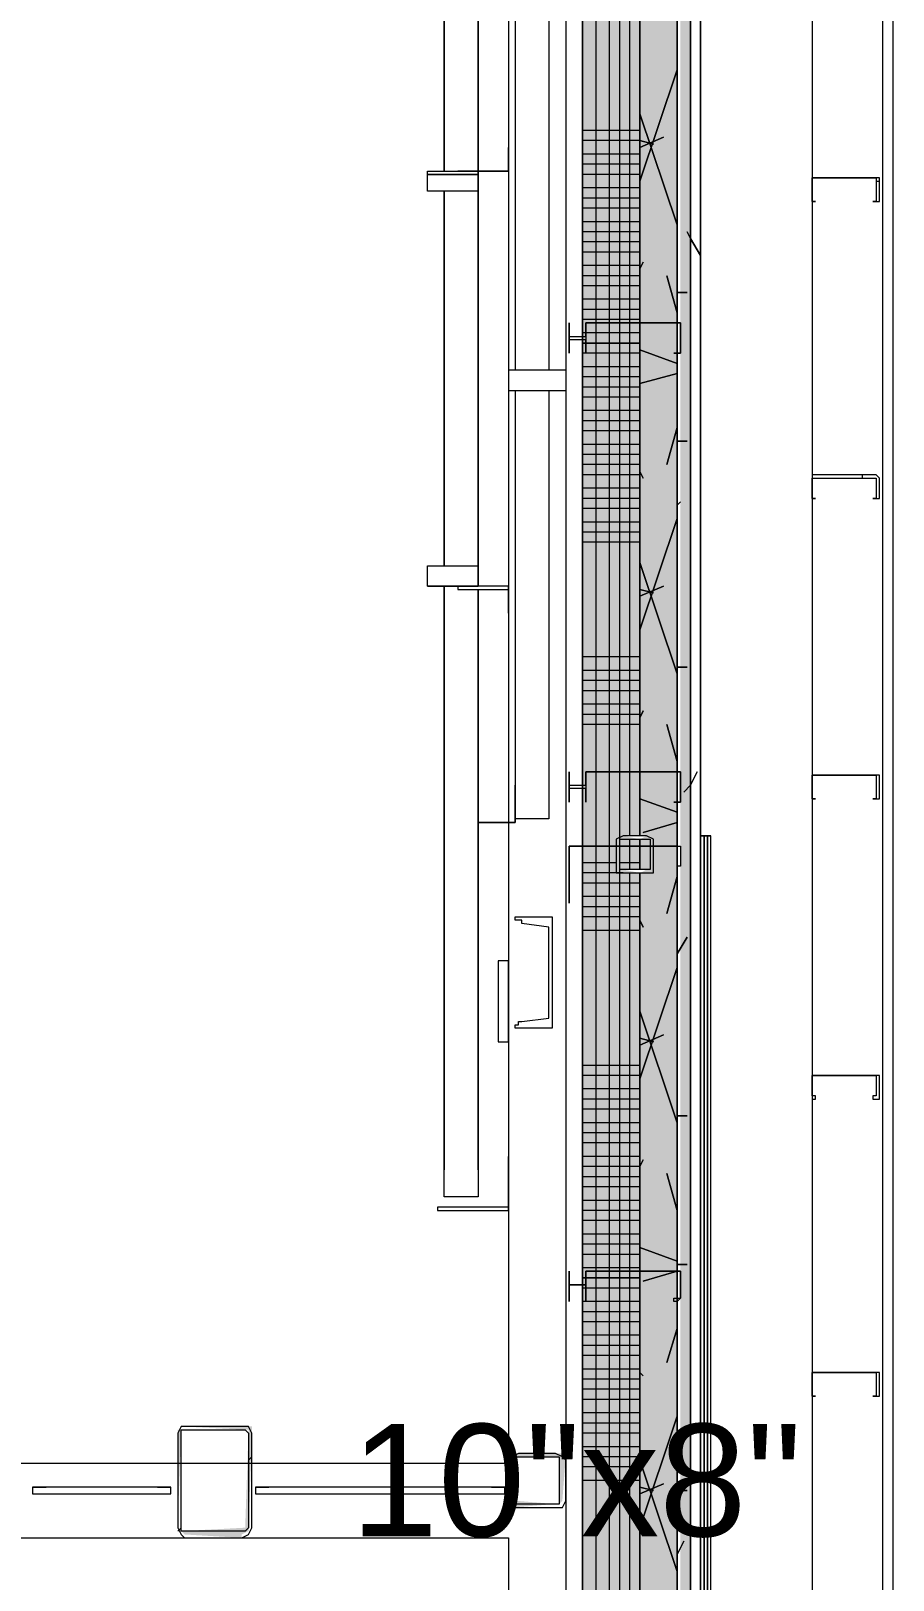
# Model space of a CAD drawing. Header units: metres. Extents: x 98 to 337, y -7 to 53.
# Drawn here: x 137.613 to 138.784, y 28.913 to 31.016 of the extents above; entities that cross this region are included whole.
import ezdxf

# ---------------------------------------------------------------- set-up
doc = ezdxf.new("R2010")
doc.units = ezdxf.units.M
doc.layers.add('PDF_Geometry', color=7, linetype='Continuous', lineweight=0, true_color=0xaaaaaa)
doc.layers.add('PDF_Solid Fills', color=7, linetype='Continuous', lineweight=0, true_color=0xffffff)
doc.layers.add('PDF_Text', color=7, linetype='Continuous', lineweight=0)
doc.styles.add('PDF Helvetica', font='')
doc.styles.get('PDF Helvetica').set_extended_font_data('Helvetica')

msp = doc.modelspace()

# ---------------------------------------------------------------- hatches: boundary and pattern name
at = {"layer": 'PDF_Solid Fills', "lineweight": 0, "transparency": 33554559}
msp.add_hatch(color=256, dxfattribs=at).paths.add_polyline_path([(138.4954, 25.4331), (138.5091, 25.4331), (138.5091, 35.5861), (138.4908, 35.5861), (138.4908, 35.5541), (138.4954, 35.5541)])
h = msp.add_hatch(color=256, dxfattribs=at)
h.paths.add_polyline_path([(138.4495, 32.718), (138.4404, 32.7134), (138.4404, 32.6722), (138.4495, 32.6722), (138.4404, 32.6676), (138.4404, 31.5222), (138.4908, 31.5222), (138.4908, 35.5724), (138.4404, 35.5724), (138.4404, 34.0605), (138.4495, 34.0605), (138.4404, 34.0559), (138.4404, 34.0147), (138.4495, 34.0147), (138.4404, 34.0101), (138.4404, 32.718)])
h.paths.add_polyline_path([(138.4495, 27.055), (138.4404, 27.0504), (138.4404, 25.4835), (138.4908, 25.4835), (138.4908, 27.0962), (138.4404, 27.0962), (138.4404, 27.055)])
h.paths.add_polyline_path([(138.4495, 29.8774), (138.4404, 29.8728), (138.4404, 28.4433), (138.4495, 28.4433), (138.4404, 28.4387), (138.4404, 28.3975), (138.4495, 28.3975), (138.4404, 28.3929), (138.4404, 27.1008), (138.4908, 27.1008), (138.4908, 31.5176), (138.4404, 31.5176), (138.4404, 31.261), (138.4495, 31.261), (138.4404, 31.2565), (138.4404, 31.2152), (138.4495, 31.2152), (138.4404, 31.2107), (138.4404, 29.9232), (138.4495, 29.9232), (138.4404, 29.9186), (138.4404, 29.8774)])
h = msp.add_hatch(color=256, dxfattribs=at)
h.paths.add_polyline_path([(138.4495, 32.718), (138.4404, 32.7134), (138.4404, 32.6722), (138.4495, 32.6722), (138.4404, 32.6676), (138.4404, 31.5222), (138.4908, 31.5222), (138.4908, 35.5724), (138.4404, 35.5724), (138.4404, 34.0605), (138.4495, 34.0605), (138.4404, 34.0559), (138.4404, 34.0147), (138.4495, 34.0147), (138.4404, 34.0101), (138.4404, 32.718)])
h.paths.add_polyline_path([(138.4495, 27.055), (138.4404, 27.0504), (138.4404, 25.4835), (138.4908, 25.4835), (138.4908, 27.0962), (138.4404, 27.0962), (138.4404, 27.055)])
h.paths.add_polyline_path([(138.4495, 29.8774), (138.4404, 29.8728), (138.4404, 28.4433), (138.4495, 28.4433), (138.4404, 28.4387), (138.4404, 28.3975), (138.4495, 28.3975), (138.4404, 28.3929), (138.4404, 27.1008), (138.4908, 27.1008), (138.4908, 31.5176), (138.4404, 31.5176), (138.4404, 31.261), (138.4495, 31.261), (138.4404, 31.2565), (138.4404, 31.2152), (138.4495, 31.2152), (138.4404, 31.2107), (138.4404, 29.9232), (138.4495, 29.9232), (138.4404, 29.9186), (138.4404, 29.8774)])
h = msp.add_hatch(color=256, dxfattribs=at)
h.paths.add_polyline_path([(138.4175, 29.9232), (138.4404, 29.9232), (138.4404, 31.2107), (138.4175, 31.2152), (138.4404, 31.2152), (138.4404, 31.2565), (138.4175, 31.261), (138.4404, 31.261), (138.4404, 32.6676), (138.4175, 32.6722), (138.4404, 32.6722), (138.4404, 32.7134), (138.4175, 32.718), (138.4404, 32.718), (138.4404, 34.0101), (138.4175, 34.0147), (138.4404, 34.0147), (138.4404, 34.0559), (138.4175, 34.0605), (138.4404, 34.0605), (138.4404, 35.522), (138.3625, 35.522), (138.3625, 27.1008), (138.4404, 27.1008), (138.4404, 28.3929), (138.4175, 28.3975), (138.4404, 28.3975), (138.4404, 28.4387), (138.4175, 28.4433), (138.4404, 28.4433), (138.4404, 29.8728), (138.4175, 29.8774), (138.4404, 29.8774), (138.4404, 29.9186)])
h.paths.add_polyline_path([(138.4404, 27.0962), (138.3625, 27.0962), (138.3625, 25.5569), (138.4404, 25.5569), (138.4404, 27.0504), (138.4175, 27.055), (138.4404, 27.055)])
h = msp.add_hatch(color=256, dxfattribs=at)
h.paths.add_polyline_path([(138.4175, 29.9232), (138.4404, 29.9232), (138.4404, 31.2107), (138.4175, 31.2152), (138.4404, 31.2152), (138.4404, 31.2565), (138.4175, 31.261), (138.4404, 31.261), (138.4404, 32.6676), (138.4175, 32.6722), (138.4404, 32.6722), (138.4404, 32.7134), (138.4175, 32.718), (138.4404, 32.718), (138.4404, 34.0101), (138.4175, 34.0147), (138.4404, 34.0147), (138.4404, 34.0559), (138.4175, 34.0605), (138.4404, 34.0605), (138.4404, 35.522), (138.3625, 35.522), (138.3625, 27.1008), (138.4404, 27.1008), (138.4404, 28.3929), (138.4175, 28.3975), (138.4404, 28.3975), (138.4404, 28.4387), (138.4175, 28.4433), (138.4404, 28.4433), (138.4404, 29.8728), (138.4175, 29.8774), (138.4404, 29.8774), (138.4404, 29.9186)])
h.paths.add_polyline_path([(138.4404, 27.0962), (138.3625, 27.0962), (138.3625, 25.5569), (138.4404, 25.5569), (138.4404, 27.0504), (138.4175, 27.055), (138.4404, 27.055)])
h = msp.add_hatch(color=256, dxfattribs=at)
h.paths.add_polyline_path([(137.8173, 29.1214), (137.9089, 29.1168), (137.9043, 28.9839), (137.8173, 28.9793), (137.8219, 28.9747), (137.899, 28.9702), (137.8997, 28.9702), (137.8997, 28.9747), (137.9089, 28.9793), (137.9135, 29.1214)])
h.paths.add_polyline_path([(137.8173, 29.1168), (137.8127, 29.1168), (137.8127, 28.9839)])
h = msp.add_hatch(color=256, dxfattribs=at)
h.paths.add_polyline_path([(138.2663, 29.0205), (138.2663, 29.0114), (138.3259, 29.016), (138.2709, 29.0205)])
h.paths.add_polyline_path([(138.3396, 29.0801), (138.335, 29.0847), (138.2663, 29.0847), (138.2617, 29.0801), (138.2617, 29.0205), (138.2663, 29.0251), (138.2709, 29.0801), (138.3305, 29.0801), (138.3305, 29.016), (138.335, 29.0205)])

# ---------------------------------------------------------------- linework, layer by layer
at = {"layer": 'PDF_Geometry', "lineweight": 0}
for points in [[(138.7703, 26.8397), (138.7703, 34.2941), (138.7657, 34.2941), (138.7657, 35.5953), (138.6787, 35.5953), (138.7657, 35.5953), (138.7841, 35.5953), (138.7841, 35.6869), (138.7657, 35.6869), (138.477, 35.6869), (138.193, 35.6869), (138.1746, 35.6869), (138.1746, 35.5953), (138.6741, 35.5953)], [(135.137, 35.357), (135.137, 27.11), (133.231, 27.11), (133.231, 26.8626), (133.9687, 26.8626), (133.9687, 25.5843), (133.9687, 25.401), (138.5228, 25.401), (138.5228, 25.5843), (138.5228, 35.6045)], [(138.5228, 25.5843), (138.5228, 35.6045), (138.5092, 35.6045), (138.3396, 35.6045), (138.5092, 35.6045)], [(138.5228, 35.6045), (138.5228, 25.401), (138.5228, 35.6045)], [(133.1577, 25.4148), (133.1577, 25.5247), (133.9687, 25.5247), (133.9687, 25.4148), (138.5092, 25.4148), (138.5092, 25.4331), (138.5092, 25.5843), (138.5092, 35.5861), (138.4908, 35.5861), (138.3396, 35.5861), (135.3065, 35.5861), (138.4908, 35.5861), (138.4908, 35.5724), (138.3441, 35.5724), (138.4404, 35.5724), (138.4404, 35.5541), (138.4404, 35.522), (138.3441, 35.522), (138.3625, 35.522), (138.3625, 35.4441), (138.3441, 35.4441), (138.3625, 35.4441), (138.3625, 34.9035), (138.3625, 34.8531)], [(138.5092, 35.5861), (138.5092, 25.4331), (138.4908, 25.4331), (138.4908, 25.8958), (138.4908, 26.5052), (138.4908, 27.0962), (138.4908, 26.5052), (138.4908, 25.8958), (138.4908, 25.5843), (138.4908, 25.4835), (138.4908, 25.4331), (138.3441, 25.4331), (138.5092, 25.4331), (138.5092, 25.4148), (133.9687, 25.4148)], [(138.6741, 28.3791), (138.6741, 27.9759), (138.6741, 27.5682), (138.6741, 27.165), (138.6741, 26.8397), (138.7841, 26.8397), (138.7841, 34.2941), (138.7841, 35.5953), (138.7657, 35.5953), (138.6787, 35.5953)], [(138.4404, 34.0605), (138.4404, 35.522), (138.3625, 35.522), (138.3625, 34.0238), (138.3625, 32.7043), (138.3625, 31.2243), (138.3625, 29.9094), (138.3625, 28.3975), (138.3625, 27.1008)], [(136.0717, 26.2211), (136.0717, 34.7523), (136.0487, 34.7523), (136.0487, 34.0971), (136.0487, 34.7523), (136.0487, 34.7752), (138.3396, 34.7752), (138.3396, 34.7523), (138.3396, 26.1479)], [(138.3396, 34.7523), (138.3396, 26.1479)], [(138.6741, 33.2495), (138.6741, 32.8463), (138.6741, 32.4385), (138.6741, 32.0354), (138.6741, 31.6276), (138.6741, 31.2243), (138.6741, 30.8166), (138.6741, 30.4134)], [(138.1746, 31.1419), (138.1746, 30.8257), (138.1746, 31.6504), (138.2205, 31.6504), (138.2205, 30.8257), (138.2205, 30.2622), (138.2205, 30.8257), (138.2205, 31.1419), (138.2709, 31.1419), (138.2709, 30.5554)], [(138.1746, 31.6184), (138.1746, 30.8257), (138.1746, 31.1236)], [(138.4908, 27.1008), (138.4908, 27.1925), (138.4908, 27.8018), (138.4908, 28.3975), (138.4908, 28.7228), (138.4908, 29.3321), (138.4908, 29.9094), (138.4908, 30.0102), (138.4908, 30.6196), (138.4908, 31.2243), (138.4908, 31.5176)], [(138.4267, 29.9232), (138.4267, 31.2107)], [(138.4404, 31.2107), (138.4404, 29.9232)], [(138.2709, 31.1419), (138.3167, 31.1419), (138.3167, 30.5554)], [(138.4404, 30.8808), (138.3625, 30.8808)], [(138.4404, 30.867), (138.3625, 30.867)], [(138.4404, 30.8487), (138.3625, 30.8487)], [(138.4404, 30.8349), (138.3625, 30.8349)], [(138.4404, 30.8212), (138.3625, 30.8212)], [(138.7611, 30.812), (138.7657, 30.812)], [(138.1746, 30.7983), (138.1746, 30.2897)], [(138.1746, 30.2897), (138.1746, 30.7983)], [(138.4404, 30.8029), (138.3625, 30.8029)], [(138.4404, 30.7891), (138.3625, 30.7891)], [(138.4404, 30.7754), (138.3625, 30.7754)], [(138.4404, 30.757), (138.3625, 30.757)], [(138.4404, 30.7433), (138.3625, 30.7433)], [(138.4404, 30.7295), (138.3625, 30.7295)], [(138.4404, 30.7158), (138.3625, 30.7158)], [(138.4404, 30.6975), (138.3625, 30.6975)], [(138.4404, 30.6837), (138.3625, 30.6837)], [(138.4404, 30.67), (138.3625, 30.67)], [(138.4404, 30.6517), (138.3625, 30.6517)], [(138.4404, 30.6379), (138.3625, 30.6379)], [(138.4404, 30.6242), (138.3625, 30.6242)], [(138.4404, 30.6059), (138.3625, 30.6059)], [(138.4404, 30.5783), (138.3625, 30.5783)], [(138.4404, 30.56), (138.3625, 30.56)], [(138.1746, 30.5417), (138.1746, 30.5325)], [(138.2617, 30.5554), (138.2617, 30.5508), (138.2617, 30.5463), (138.2617, 30.5417), (138.2617, 30.5371), (138.2617, 30.5325), (138.2617, 30.528), (138.3396, 30.528)], [(138.3396, 30.5554), (138.2617, 30.5554), (138.2617, 30.5508), (138.2617, 30.5463), (138.2617, 30.5417), (138.2617, 30.5371), (138.2617, 30.5325), (138.2617, 30.528)], [(138.4404, 30.5463), (138.3625, 30.5463)], [(138.2709, 30.528), (138.2709, 29.9415), (138.2205, 29.9415), (138.2709, 29.9415), (138.2709, 29.9919)], [(138.3167, 30.528), (138.3167, 29.9461), (138.2709, 29.9461)], [(138.4404, 30.5325), (138.3625, 30.5325)], [(138.4404, 30.5188), (138.3625, 30.5188)], [(138.4404, 30.5005), (138.3625, 30.5005)], [(138.4404, 30.4867), (138.3625, 30.4867)], [(138.4404, 30.473), (138.3625, 30.473)], [(138.4404, 30.4546), (138.3625, 30.4546)], [(138.4404, 30.4409), (138.3625, 30.4409)], [(138.4404, 30.4272), (138.3625, 30.4272)], [(138.4404, 30.4134), (138.3625, 30.4134)], [(138.7428, 30.4088), (138.7428, 30.4134)], [(138.4404, 30.3951), (138.3625, 30.3951)], [(138.6741, 30.4088), (138.6741, 30.0056), (138.6741, 29.5979), (138.6741, 29.1947), (138.6741, 28.7869), (138.6741, 28.3837)], [(138.4404, 30.3814), (138.3625, 30.3814)], [(138.4404, 30.3676), (138.3625, 30.3676)], [(138.4404, 30.3492), (138.3625, 30.3492)], [(138.4404, 30.3356), (138.3625, 30.3356)], [(138.4404, 30.3218), (138.3625, 30.3218)], [(138.1518, 30.2622), (138.2205, 30.2622), (138.1518, 30.2622)], [(138.1746, 29.9599), (138.1746, 30.2622), (138.1746, 29.4696)], [(138.2205, 29.4696), (138.2205, 29.9415), (138.2205, 30.2576), (138.2205, 29.4329), (138.1746, 29.4329), (138.1746, 30.2622), (138.1746, 29.9461)], [(138.4404, 30.166), (138.3625, 30.166)], [(138.4404, 30.1477), (138.3625, 30.1477)], [(138.4404, 30.1339), (138.3625, 30.1339)], [(138.4404, 30.1202), (138.3625, 30.1202)], [(138.4404, 30.1019), (138.3625, 30.1019)], [(138.4404, 30.0881), (138.3625, 30.0881)], [(138.4404, 30.0743), (138.3625, 30.0743)], [(138.3441, 30.0056), (138.3441, 30.0102), (138.3441, 30.0056)], [(138.4267, 29.8774), (138.4267, 29.9186)], [(138.4404, 29.9186), (138.4404, 29.9094), (138.4404, 29.8774)], [(138.5228, 29.9232), (138.5274, 29.9232), (138.532, 29.9232), (138.5366, 29.9232)], [(138.5228, 29.9232), (138.5228, 28.3929)], [(138.5366, 28.3929), (138.5366, 29.9232)], [(138.4083, 29.8865), (138.3625, 29.8865)], [(138.4404, 29.8865), (138.4129, 29.8865)], [(138.4175, 29.8728), (138.3625, 29.8728)], [(138.4267, 28.4433), (138.4267, 29.8728)], [(138.4404, 29.8728), (138.4404, 28.4433)], [(138.4404, 29.859), (138.3625, 29.859)], [(138.4404, 29.8407), (138.3625, 29.8407)], [(138.4404, 29.827), (138.3625, 29.827)], [(138.4404, 29.8132), (138.3625, 29.8132)], [(138.4404, 29.7949), (138.3625, 29.7949)], [(138.2617, 29.7536), (138.2617, 29.6437), (138.2617, 29.7536), (138.2571, 29.7536), (138.2479, 29.7536), (138.2479, 29.6437), (138.2571, 29.6437), (138.2617, 29.6437)], [(138.2617, 29.7353), (138.2617, 29.7032), (138.2617, 29.6987), (138.2617, 29.7032)], [(138.2617, 29.685), (138.2617, 29.6895), (138.2617, 29.685), (138.2617, 29.6529), (138.2617, 29.6483), (138.2617, 29.6529)], [(138.4404, 29.6116), (138.3625, 29.6116)], [(138.4404, 29.5979), (138.3625, 29.5979)], [(138.4404, 29.5795), (138.3625, 29.5795)], [(138.4404, 29.5658), (138.3625, 29.5658)], [(138.4404, 29.5521), (138.3625, 29.5521)], [(138.4404, 29.5337), (138.3625, 29.5337)], [(138.4404, 29.52), (138.3625, 29.52)], [(138.4404, 29.5063), (138.3625, 29.5063)], [(138.4404, 29.4879), (138.3625, 29.4879)], [(138.2617, 29.4375), (138.2617, 29.4741), (138.2617, 29.4375)], [(138.2617, 29.4741), (138.2617, 29.4375)], [(138.2617, 29.4741), (138.2617, 29.4375)], [(138.4404, 29.4741), (138.3625, 29.4741)], [(138.4404, 29.4604), (138.3625, 29.4604)], [(138.4404, 29.4467), (138.3625, 29.4467)], [(138.4404, 29.4283), (138.3625, 29.4283)], [(138.4404, 29.4146), (138.3625, 29.4146)], [(138.4404, 29.4009), (138.3625, 29.4009)], [(138.4404, 29.3825), (138.3625, 29.3825)], [(138.4404, 29.3688), (138.3625, 29.3688)], [(138.4404, 29.355), (138.3625, 29.355)], [(138.4404, 29.3367), (138.3625, 29.3367)], [(138.3441, 29.2954), (138.3441, 29.2909), (138.3441, 29.2954)], [(138.4404, 29.3092), (138.3671, 29.3092), (138.3625, 29.3092)], [(138.4404, 29.2909), (138.3625, 29.2909)], [(138.4404, 29.2772), (138.3625, 29.2772)], [(138.4404, 29.2634), (138.3625, 29.2634)], [(138.4404, 29.2451), (138.3625, 29.2451)], [(138.4404, 29.2314), (138.3625, 29.2314)], [(138.4404, 29.2176), (138.3625, 29.2176)], [(138.4404, 29.1992), (138.3625, 29.1992)], [(138.4404, 29.1855), (138.3625, 29.1855)], [(138.4404, 29.1718), (138.3625, 29.1718)], [(138.4404, 29.158), (138.3625, 29.158)], [(138.4404, 29.1397), (138.3625, 29.1397)], [(138.4404, 29.126), (138.3625, 29.126)], [(138.4404, 29.1122), (138.3625, 29.1122)], [(138.4404, 29.0939), (138.3625, 29.0939)], [(137.9089, 29.0755), (137.9135, 29.0801)], [(138.4404, 29.0801), (138.3625, 29.0801)], [(138.4404, 29.0664), (138.3625, 29.0664)], [(138.4404, 29.0481), (138.3625, 29.0481)], [(137.634, 29.0389), (137.6157, 29.0389), (137.634, 29.0389)], [(137.8035, 29.0389), (137.7852, 29.0389), (137.8035, 29.0389)], [(137.9364, 29.0389), (137.9181, 29.0389), (137.9364, 29.0389)], [(138.2571, 29.0389), (138.2388, 29.0389), (138.2571, 29.0389)], [(137.8127, 28.9793), (137.8173, 28.9839)]]:
    msp.add_lwpolyline(points, dxfattribs=at)
for points in [[(138.5092, 35.6045), (138.5092, 25.4148), (138.5228, 25.4148), (138.5228, 35.6045)], [(138.3441, 34.7752), (138.3625, 34.7752), (138.3625, 34.0238), (138.3625, 32.7043), (138.3625, 31.2243), (138.3625, 29.9094), (138.3625, 28.3975), (138.3625, 27.1008), (138.3625, 28.3975), (138.3625, 29.9094), (138.3625, 31.2243), (138.3625, 32.7043), (138.3625, 34.0238), (138.3625, 34.7752)], [(138.2617, 31.7696), (138.2617, 29.0709), (136.0717, 29.0709), (136.0717, 31.7696), (138.2617, 31.7696), (138.2617, 29.0709), (136.0717, 29.0709), (136.0717, 31.7696)], [(138.4908, 27.1008), (138.4908, 27.1925), (138.4908, 27.8018), (138.4908, 28.3975), (138.4908, 28.7228), (138.4908, 29.3321), (138.4908, 29.9094), (138.4908, 30.0102), (138.4908, 30.6196), (138.4908, 31.2243), (138.4908, 31.5176), (138.4908, 31.2243), (138.4908, 30.6196), (138.4908, 30.0102), (138.4908, 29.9094), (138.4908, 29.3321), (138.4908, 28.7228), (138.4908, 28.3975), (138.4908, 27.8018), (138.4908, 27.1925)], [(138.4404, 31.2107), (138.4404, 29.9232)], [(138.1746, 31.1236), (138.1746, 30.8257)], [(138.4908, 30.9632), (138.4404, 30.812)], [(138.4404, 30.9036), (138.4908, 30.7525)], [(138.4908, 30.8945), (138.4908, 30.8899)], [(138.193, 30.8257), (138.2617, 30.8257), (138.2617, 30.8578), (138.2617, 30.8257)], [(138.4725, 30.8716), (138.4404, 30.8578)], [(138.4404, 30.867), (138.4587, 30.8624)], [(138.2205, 30.7983), (138.1518, 30.7983), (138.1518, 30.8212), (138.1518, 30.8257), (138.2205, 30.8257), (138.2205, 30.8212)], [(138.2205, 30.8212), (138.1518, 30.8212)], [(138.7657, 30.7846), (138.7657, 30.8166), (138.7611, 30.8166), (138.6741, 30.8166), (138.6741, 30.7846), (138.6787, 30.7846), (138.6741, 30.7846), (138.6741, 30.8166), (138.7611, 30.8166), (138.7611, 30.7846), (138.7565, 30.7846)], [(138.1746, 30.7983), (138.1746, 30.5417)], [(138.1746, 30.7983), (138.1746, 30.2897), (138.1746, 30.5417), (138.1746, 30.2897), (138.1746, 30.5417)], [(138.5092, 30.7341), (138.5228, 30.7112), (138.5092, 30.7341), (138.5046, 30.7433)], [(138.4449, 30.7021), (138.4404, 30.6929)], [(138.477, 30.6837), (138.4908, 30.6333)], [(138.5046, 30.6608), (138.4908, 30.6608)], [(138.3671, 30.5967), (138.3441, 30.5967), (138.3441, 30.6013), (138.3441, 30.6196), (138.3441, 30.5783), (138.3441, 30.5829), (138.3441, 30.5783), (138.3441, 30.6196), (138.3441, 30.6013), (138.3671, 30.6013), (138.3671, 30.6196), (138.4908, 30.6196), (138.4954, 30.6196), (138.4954, 30.5783), (138.4908, 30.5783), (138.4862, 30.5783), (138.4908, 30.5783), (138.4954, 30.5783), (138.4954, 30.6196), (138.4908, 30.6196), (138.3671, 30.6196), (138.3671, 30.5783)], [(138.3625, 30.5921), (138.3671, 30.5921), (138.4404, 30.5921), (138.3671, 30.5921)], [(138.4404, 30.5829), (138.4908, 30.5646)], [(138.4908, 30.5508), (138.4404, 30.5371)], [(138.4908, 30.4776), (138.477, 30.4272)], [(138.5046, 30.4592), (138.4908, 30.4592)], [(138.4404, 30.418), (138.4449, 30.4088)], [(138.7657, 30.3814), (138.7657, 30.4088), (138.7611, 30.4134), (138.6741, 30.4134), (138.6741, 30.4088), (138.6741, 30.3814), (138.6787, 30.3814), (138.6741, 30.3814), (138.6741, 30.4088), (138.7611, 30.4088), (138.7611, 30.3814), (138.7565, 30.3814)], [(138.4908, 30.3722), (138.4954, 30.3768)], [(138.4908, 30.3538), (138.4404, 30.2027)], [(138.1518, 30.2897), (138.2205, 30.2897), (138.2205, 30.2622), (138.1518, 30.2622)], [(138.4404, 30.2943), (138.4908, 30.1431)], [(138.4908, 30.2851), (138.4908, 30.2805)], [(138.1746, 30.2622), (138.1746, 29.9599)], [(138.193, 30.2622), (138.193, 30.2576), (138.2617, 30.2576), (138.2617, 30.2256), (138.2617, 30.2622)], [(138.4725, 30.2622), (138.4404, 30.2485)], [(138.4404, 30.2576), (138.4587, 30.253)], [(138.5046, 30.1523), (138.4908, 30.1523)], [(138.4449, 30.0927), (138.4404, 30.0835)], [(138.477, 30.0743), (138.4908, 30.024)], [(138.3671, 29.9873), (138.3441, 29.9873), (138.3441, 29.9919), (138.3441, 30.0056), (138.3441, 29.969), (138.3441, 29.9736), (138.3441, 29.969), (138.3441, 30.0102), (138.3441, 29.9919), (138.3671, 29.9919), (138.3671, 30.0102), (138.4908, 30.0102), (138.4954, 30.0102), (138.4954, 29.969), (138.4908, 29.969), (138.4862, 29.969), (138.4908, 29.969), (138.4954, 29.969), (138.4954, 30.0102), (138.4908, 30.0102), (138.3671, 30.0102), (138.3671, 29.969)], [(138.5092, 29.9919), (138.5183, 30.0102), (138.5092, 29.9919), (138.5, 29.9827)], [(138.7657, 29.9736), (138.7657, 30.0056), (138.7611, 30.0056), (138.6741, 30.0056), (138.6741, 29.9736), (138.6787, 29.9736), (138.6741, 29.9736), (138.6741, 30.0056), (138.7611, 30.0056), (138.7611, 29.9736), (138.7565, 29.9736)], [(138.4404, 29.9736), (138.4908, 29.9553)], [(138.4908, 29.9415), (138.4449, 29.9278)], [(138.4954, 29.8819), (138.4908, 29.8819), (138.4908, 29.9094), (138.3441, 29.9094), (138.3441, 29.8316), (138.3441, 29.9094), (138.4954, 29.9094)], [(138.4587, 29.8774), (138.4587, 29.914), (138.4587, 29.9186), (138.4495, 29.9232), (138.4175, 29.9232), (138.4083, 29.9186), (138.4083, 29.914), (138.4083, 29.8774), (138.4083, 29.8728), (138.4175, 29.8728), (138.4495, 29.8728), (138.4587, 29.8728)], [(138.4541, 29.8774), (138.4495, 29.8774), (138.4175, 29.8774), (138.4129, 29.8774), (138.4129, 29.914), (138.4129, 29.9186), (138.4175, 29.9186), (138.4495, 29.9186), (138.4541, 29.9186), (138.4541, 29.914)], [(138.4404, 29.9186), (138.4404, 29.9094), (138.4404, 29.8774), (138.4404, 29.9094)], [(138.5228, 28.3929), (138.5274, 28.3929), (138.532, 28.3929), (138.5366, 28.3929), (138.5366, 29.9232), (138.532, 29.9232), (138.5274, 29.9232), (138.5228, 29.9232)], [(138.5228, 28.3929), (138.5228, 29.9232)], [(138.532, 29.9232), (138.532, 28.3929), (138.532, 29.9232), (138.5274, 29.9232), (138.5274, 28.3929), (138.5274, 29.9232)], [(138.532, 28.3929), (138.5274, 28.3929), (138.5274, 29.9232), (138.5274, 28.3929)], [(138.4404, 29.8728), (138.4404, 28.4433)], [(138.4908, 29.8682), (138.477, 29.8178)], [(138.2709, 29.662), (138.2709, 29.6666), (138.2755, 29.6666), (138.2755, 29.6712), (138.2801, 29.6712), (138.3167, 29.6758), (138.3167, 29.7994), (138.2801, 29.804), (138.2801, 29.8086), (138.2755, 29.8086), (138.2709, 29.8086), (138.2709, 29.8132), (138.3213, 29.8132), (138.3213, 29.662)], [(138.4404, 29.8086), (138.4449, 29.7994)], [(138.4908, 29.7628), (138.5046, 29.7857)], [(138.4908, 29.7445), (138.4404, 29.5933)], [(138.4404, 29.685), (138.4908, 29.5337)], [(138.4908, 29.6758), (138.4908, 29.6712)], [(138.4725, 29.6529), (138.4404, 29.6391)], [(138.4404, 29.6483), (138.4587, 29.6437)], [(138.7657, 29.5658), (138.7657, 29.5979), (138.7611, 29.5979), (138.6741, 29.5979), (138.6741, 29.5658), (138.6787, 29.5658), (138.6787, 29.5704), (138.6741, 29.5704), (138.6741, 29.5979), (138.7611, 29.5979), (138.7611, 29.5704), (138.7565, 29.5704), (138.7565, 29.5658)], [(138.5046, 29.5429), (138.4908, 29.5429)], [(138.1655, 29.4146), (138.2617, 29.4146), (138.2617, 29.4879), (138.2617, 29.4192), (138.1655, 29.4192)], [(138.2617, 29.4741), (138.2617, 29.4375)], [(138.2617, 29.4375), (138.2617, 29.4741)], [(138.4449, 29.4833), (138.4404, 29.4741)], [(138.477, 29.465), (138.4908, 29.4146)], [(138.4404, 29.3642), (138.4908, 29.3458)], [(138.5046, 29.3413), (138.4908, 29.3413)], [(138.3671, 29.3138), (138.3441, 29.3138), (138.3441, 29.3321), (138.3441, 29.2954), (138.3441, 29.3), (138.3441, 29.2954), (138.3441, 29.3321), (138.3441, 29.3138), (138.3671, 29.3138), (138.3671, 29.3321), (138.4908, 29.3321), (138.4954, 29.3321), (138.4954, 29.2954), (138.4908, 29.2909), (138.4862, 29.2909), (138.4862, 29.2954), (138.4908, 29.2954), (138.4954, 29.2954), (138.4954, 29.3321), (138.4908, 29.3321), (138.3671, 29.3321), (138.3671, 29.2909)], [(138.3625, 29.323), (138.4404, 29.323)], [(138.4908, 29.3321), (138.4449, 29.3184)], [(138.4908, 29.2542), (138.477, 29.2084)], [(138.4404, 29.1947), (138.4449, 29.1901)], [(138.7657, 29.1626), (138.7657, 29.1901), (138.7657, 29.1947), (138.7611, 29.1947), (138.6741, 29.1947), (138.6741, 29.1901), (138.6741, 29.1626), (138.6787, 29.1626), (138.6741, 29.1626), (138.6741, 29.1901), (138.6741, 29.1947), (138.7611, 29.1947), (138.7611, 29.1901), (138.7611, 29.1626), (138.7565, 29.1626)], [(138.4908, 29.1352), (138.4404, 28.9839)], [(137.8127, 28.9839), (137.8173, 28.9747), (137.8219, 28.9702), (137.8997, 28.9702), (137.9089, 28.9747), (137.9135, 28.9839), (137.9135, 29.1122), (137.9089, 29.1214), (137.8997, 29.1214), (137.8219, 29.1214), (137.8173, 29.1214), (137.8127, 29.1122)], [(137.8997, 28.9793), (137.8219, 28.9793), (137.8173, 28.9793), (137.8173, 28.9839), (137.8173, 29.1122), (137.8173, 29.1168), (137.8219, 29.1168), (137.8997, 29.1168), (137.9043, 29.1168), (137.9089, 29.1122), (137.9089, 28.9839), (137.9043, 28.9793)], [(138.3396, 29.0755), (138.335, 29.0801), (138.3259, 29.0847), (138.2755, 29.0847), (138.2663, 29.0801), (138.2617, 29.0755), (138.2617, 29.0205), (138.2663, 29.0114), (138.2755, 29.0114), (138.3259, 29.0114), (138.335, 29.0114), (138.3396, 29.0205)], [(138.2755, 29.0801), (138.3259, 29.0801), (138.3305, 29.0801), (138.3305, 29.0755), (138.3305, 29.0205), (138.3305, 29.016), (138.3259, 29.016), (138.2755, 29.016), (138.2709, 29.016), (138.2663, 29.0205), (138.2663, 29.0755), (138.2709, 29.0801)], [(138.4404, 29.0755), (138.4908, 28.9243)], [(138.4908, 29.0664), (138.4908, 29.0618)], [(138.4725, 29.0435), (138.4404, 29.0297)], [(137.6157, 29.0297), (137.8035, 29.0297), (137.8035, 29.0389), (137.6157, 29.0389)], [(137.9181, 29.0297), (138.2571, 29.0297), (138.2571, 29.0389), (137.9181, 29.0389)], [(138.4404, 29.0389), (138.4587, 29.0343)], [(138.5046, 29.0343), (138.4908, 29.0343)], [(138.2617, 28.9702), (138.2617, 26.2715), (136.0717, 26.2715), (136.0717, 28.9702), (138.2617, 28.9702), (138.2617, 26.2715), (136.0717, 26.2715), (136.0717, 28.9702)], [(138.4908, 28.9473), (138.5, 28.9656)]]:
    msp.add_lwpolyline(points, close=True, dxfattribs=at)
at = {"layer": 'PDF_Geometry', "color": 254, "lineweight": 0, "true_color": 0xeaeaea}
for points in [[(138.3808, 27.1008), (138.3808, 27.1925), (138.3808, 27.8018), (138.3808, 28.3975), (138.3808, 28.7228), (138.3808, 29.3321), (138.3808, 29.9094), (138.3808, 30.0102), (138.3808, 30.6196), (138.3808, 31.2243), (138.3808, 31.5176)], [(138.3992, 27.1008), (138.3992, 27.1925), (138.3992, 27.8018), (138.3992, 28.3975), (138.3992, 28.7228), (138.3992, 29.3321), (138.3992, 29.9094), (138.3992, 30.0102), (138.3992, 30.6196), (138.3992, 31.2243), (138.3992, 31.5176)], [(138.4129, 25.4835), (138.4129, 25.5569), (138.4129, 25.8958), (138.4129, 26.5052), (138.4129, 27.1925), (138.4129, 27.8018), (138.4129, 28.7228), (138.4129, 29.3321), (138.4129, 30.0102), (138.4129, 30.6196), (138.4129, 31.5176)]]:
    msp.add_lwpolyline(points, dxfattribs=at)

# ---------------------------------------------------------------- texts
at = {"layer": 'PDF_Text', "lineweight": 0, "insert": (138.0477, 29.0474), "char_height": 0.15242, "attachment_point": 4, "style": 'PDF Helvetica'}
msp.add_mtext('10"x8"', dxfattribs=at)

doc.saveas('drawing.dxf')
